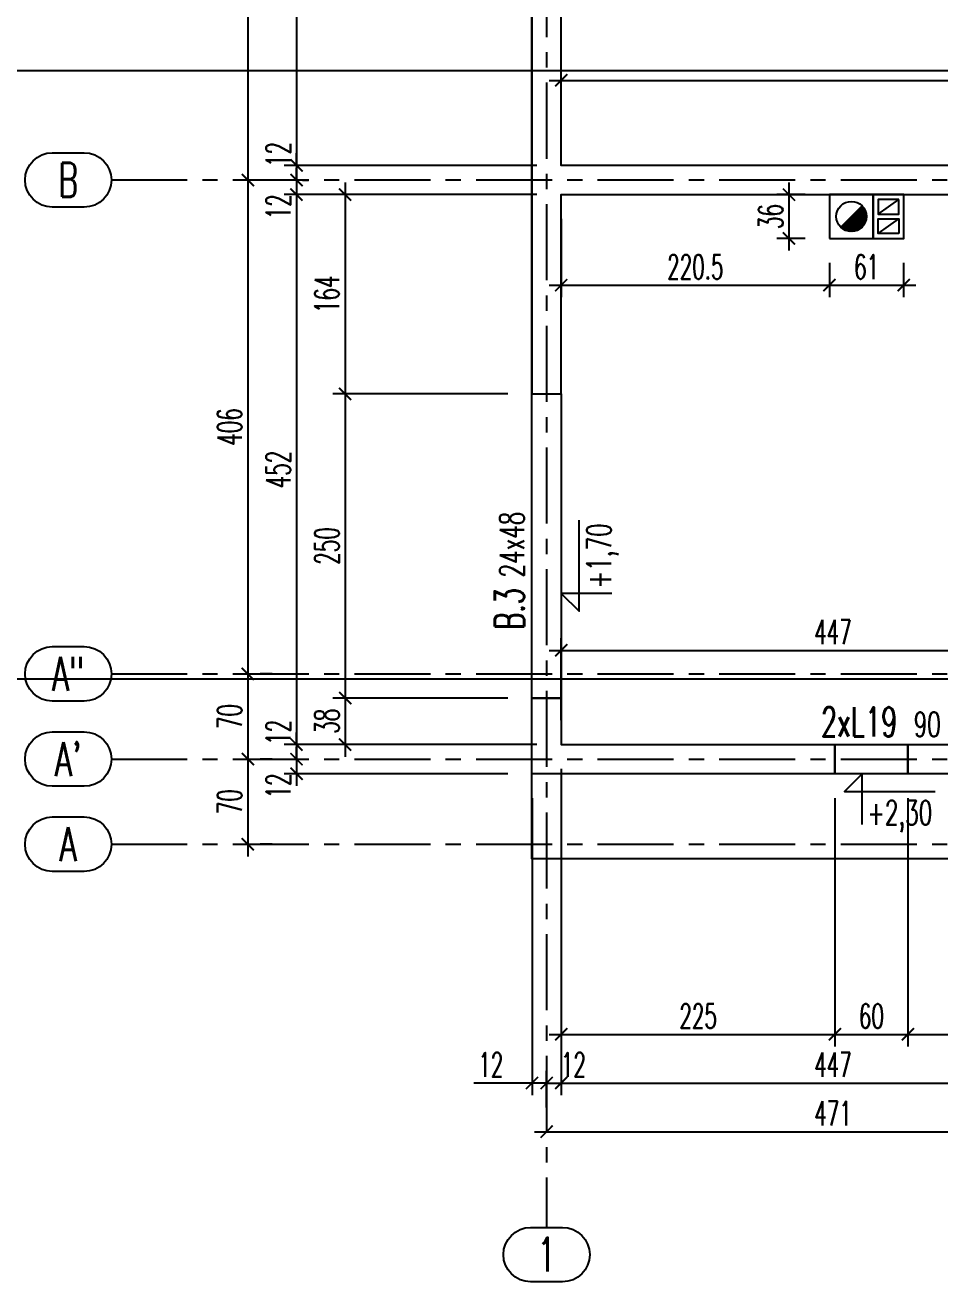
# Model space of a CAD drawing. Header units: millimetres. Extents: x -24587 to 37983, y -70862 to 338.
# Drawn here: x 17847 to 18599, y -57206 to -56173 of the extents above; entities that cross this region are included whole.
import ezdxf
from ezdxf.enums import TextEntityAlignment as Align

# ---------------------------------------------------------------- set-up
doc = ezdxf.new("R2010")
doc.units = ezdxf.units.MM
doc.header["$LTSCALE"] = 50
doc.linetypes.add('CENTER', pattern=[2, 1.25, -0.25, 0.25, -0.25])
doc.layers.get('Defpoints').update_dxf_attribs({"color": 251})
for name, color, linetype in [('A-URZADZENIA', 93, 'Continuous'), ('K-NADPROŻA', 61, 'Continuous'), ('K-OSIE', 9, 'CENTER'), ('K-SCIANY', 2, 'Continuous'), ('K-STROPY', 161, 'Continuous'), ('K-TEXT 2.4mm', 71, 'Continuous'), ('K-TEXT 2.8mm', 101, 'Continuous'), ('K-TEXT 2mm', 254, 'Continuous'), ('K-UWAGI', 1, 'Continuous'), ('K-WYMIARY', 1, 'Continuous')]:
    doc.layers.add(name, color=color, linetype=linetype)
doc.styles.add('text 2.4mm', font='romans.shx', dxfattribs={"width": 0.65})
doc.styles.add('text 2.8mm', font='romans.shx', dxfattribs={"width": 0.65})
doc.styles.add('text 2mm', font='romans.shx', dxfattribs={"width": 0.65})
doc.styles.add('WYM1', font='romanszb.shx', dxfattribs={"width": 0.6})
doc.dimstyles.new('CM100', dxfattribs={"dimscale": 5, "dimtxt": 2, "dimasz": 1, "dimexe": 1, "dimexo": 2, "dimgap": 0.5, "dimtad": 1, "dimrnd": 0.5, "dimdsep": 46, "dimtxsty": 'WYM1', "dimblk": 'OBLIQUE', "dimcen": 0, "dimdle": 1, "dimclrd": 253, "dimclre": 251, "dimclrt": 30, "dimadec": 0, "dimazin": 0, "dimtfac": 1, "dimtix": 1, "dimtmove": 0, "dimatfit": 0, "dimfxl": 1, "dimtfillclr": 256, "dimtolj": 1, "dimarcsym": 0})

# ---------------------------------------------------------------- blocks, each defined once
blk = doc.blocks.new('A$C5f19c05e')
for points in [[(0, 380), (0, -1260.9)], [(-358, -400), (2628.1, -400)], [(-358, -806), (2628.1, -806)], [(-358, -876), (2628.1, -876)], [(-358, -946), (2628.1, -946)]]:
    blk.add_lwpolyline(points)
at = {"layer": 'K-TEXT 2.4mm'}
for points in [[(-406.5, -422.4, -1), (-406.5, -377.6), (-380.3, -377.6, -1), (-380.3, -422.4)], [(-406.5, -828.4, -1), (-406.5, -783.6), (-380.3, -783.6, -1), (-380.3, -828.4)], [(-406.5, -898.4, -1), (-406.5, -853.6), (-380.3, -853.6, -1), (-380.3, -898.4)], [(-406.5, -968.4, -1), (-406.5, -923.6), (-380.3, -923.6, -1), (-380.3, -968.4)], [(-13.1, -1305.7, -1), (-13.1, -1260.9), (13.1, -1260.9, -1), (13.1, -1305.7)]]:
    blk.add_lwpolyline(points, format="xyb", close=True, dxfattribs=at)
at = {"layer": 'K-TEXT 2.8mm', "style": 'text 2.8mm', "width": 0.65}
for s, p in [('B', (-393.4, -400)), ('A"', (-393.4, -806)), ("A'", (-393.4, -876)), ('A', (-393.4, -946)), ('1', (0, -1283.3))]:
    blk.add_text(s, height=28, dxfattribs=at).set_placement(p, align=Align.MIDDLE_CENTER)
blk = doc.blocks.new('_ArchTick')
at = {"color": 0, "linetype": 'ByBlock', "const_width": 0.15}
blk.add_lwpolyline([(-0.5, -0.5), (0.5, 0.5)], dxfattribs=at)
blk = doc.blocks.new('*D294')
at = {"layer": 'Defpoints', "color": 0, "transparency": 16777216}
for p in [(18275.4, -57082.1), (18746.4, -57082.1), (18746.4, -57082.1)]:
    blk.add_point(p, dxfattribs=at)
at = {"layer": 'K-WYMIARY', "color": 251, "lineweight": -2, "transparency": 16777216}
for p, q in [((18275.4, -57062.1), (18275.4, -57072.1)), ((18746.4, -57062.1), (18746.4, -57072.1))]:
    blk.add_line(p, q, dxfattribs=at)
at = {"layer": 'K-WYMIARY', "color": 253, "lineweight": -2, "transparency": 16777216}
blk.add_line((18265.4, -57082.1), (18756.4, -57082.1), dxfattribs=at)
at = {"layer": 'K-WYMIARY', "color": 253, "lineweight": -2, "transparency": 16777216, "xscale": 10, "yscale": 10, "zscale": 10, "rotation": 180}
blk.add_blockref('_ArchTick', (18275.4, -57082.1), dxfattribs=at)
at = {"layer": 'K-WYMIARY', "color": 253, "lineweight": -2, "transparency": 16777216, "xscale": 10, "yscale": 10, "zscale": 10}
blk.add_blockref('_ArchTick', (18746.4, -57082.1), dxfattribs=at)
at = {"layer": 'K-WYMIARY', "color": 30, "transparency": 16777216, "insert": (18510.9, -57067.1), "char_height": 20, "attachment_point": 5, "style": 'WYM1'}
blk.add_mtext('\\A1;471', dxfattribs=at)
blk = doc.blocks.new('*D298')
at = {"layer": 'Defpoints', "color": 0, "transparency": 16777216}
for p in [(18029.7, -55899.9), (18029.7, -56299.9), (18029.7, -56299.9)]:
    blk.add_point(p, dxfattribs=at)
at = {"layer": 'K-WYMIARY', "color": 253, "lineweight": -2, "transparency": 16777216}
blk.add_line((18029.7, -55889.9), (18029.7, -56309.9), dxfattribs=at)
at = {"layer": 'K-WYMIARY', "color": 251, "lineweight": -2, "transparency": 16777216}
for p, q in [((18049.7, -55899.9), (18039.7, -55899.9)), ((18049.7, -56299.9), (18039.7, -56299.9))]:
    blk.add_line(p, q, dxfattribs=at)
at = {"layer": 'K-WYMIARY', "color": 253, "lineweight": -2, "transparency": 16777216, "xscale": 10, "yscale": 10, "zscale": 10}
for p, rotation in [((18029.7, -55899.9), 90), ((18029.7, -56299.9), 270)]:
    blk.add_blockref('_ArchTick', p, dxfattribs=dict(at, rotation=rotation))
at = {"layer": 'K-WYMIARY', "color": 30, "transparency": 16777216, "insert": (18014.7, -56099.9), "char_height": 20, "attachment_point": 5, "rotation": 90, "style": 'WYM1'}
blk.add_mtext('\\A1;400', dxfattribs=at)
blk = doc.blocks.new('*D299')
at = {"layer": 'Defpoints', "color": 0, "transparency": 16777216}
for p in [(18029.7, -56299.9), (18029.7, -56705.9), (18029.7, -56705.9)]:
    blk.add_point(p, dxfattribs=at)
at = {"layer": 'K-WYMIARY', "color": 253, "lineweight": -2, "transparency": 16777216}
blk.add_line((18029.7, -56289.9), (18029.7, -56715.9), dxfattribs=at)
at = {"layer": 'K-WYMIARY', "color": 251, "lineweight": -2, "transparency": 16777216}
for p, q in [((18049.7, -56299.9), (18039.7, -56299.9)), ((18049.7, -56705.9), (18039.7, -56705.9))]:
    blk.add_line(p, q, dxfattribs=at)
at = {"layer": 'K-WYMIARY', "color": 253, "lineweight": -2, "transparency": 16777216, "xscale": 10, "yscale": 10, "zscale": 10}
for p, rotation in [((18029.7, -56299.9), 90), ((18029.7, -56705.9), 270)]:
    blk.add_blockref('_ArchTick', p, dxfattribs=dict(at, rotation=rotation))
at = {"layer": 'K-WYMIARY', "color": 30, "transparency": 16777216, "insert": (18014.7, -56502.9), "char_height": 20, "attachment_point": 5, "rotation": 90, "style": 'WYM1'}
blk.add_mtext('\\A1;406', dxfattribs=at)
blk = doc.blocks.new('*D300')
at = {"layer": 'Defpoints', "color": 0, "transparency": 16777216}
for p in [(18029.7, -56705.9), (18029.7, -56775.9), (18029.7, -56775.9)]:
    blk.add_point(p, dxfattribs=at)
at = {"layer": 'K-WYMIARY', "color": 253, "lineweight": -2, "transparency": 16777216}
blk.add_line((18029.7, -56695.9), (18029.7, -56785.9), dxfattribs=at)
at = {"layer": 'K-WYMIARY', "color": 251, "lineweight": -2, "transparency": 16777216}
for p, q in [((18049.7, -56705.9), (18039.7, -56705.9)), ((18049.7, -56775.9), (18039.7, -56775.9))]:
    blk.add_line(p, q, dxfattribs=at)
at = {"layer": 'K-WYMIARY', "color": 253, "lineweight": -2, "transparency": 16777216, "xscale": 10, "yscale": 10, "zscale": 10}
for p, rotation in [((18029.7, -56705.9), 90), ((18029.7, -56775.9), 270)]:
    blk.add_blockref('_ArchTick', p, dxfattribs=dict(at, rotation=rotation))
at = {"layer": 'K-WYMIARY', "color": 30, "transparency": 16777216, "insert": (18014.7, -56740.9), "char_height": 20, "attachment_point": 5, "rotation": 90, "style": 'WYM1'}
blk.add_mtext('\\A1;70', dxfattribs=at)
blk = doc.blocks.new('*D301')
at = {"layer": 'Defpoints', "color": 0, "transparency": 16777216}
for p in [(18029.7, -56775.9), (18029.7, -56845.9), (18029.7, -56845.9)]:
    blk.add_point(p, dxfattribs=at)
at = {"layer": 'K-WYMIARY', "color": 253, "lineweight": -2, "transparency": 16777216}
blk.add_line((18029.7, -56765.9), (18029.7, -56855.9), dxfattribs=at)
at = {"layer": 'K-WYMIARY', "color": 251, "lineweight": -2, "transparency": 16777216}
for p, q in [((18049.7, -56775.9), (18039.7, -56775.9)), ((18049.7, -56845.9), (18039.7, -56845.9))]:
    blk.add_line(p, q, dxfattribs=at)
at = {"layer": 'K-WYMIARY', "color": 253, "lineweight": -2, "transparency": 16777216, "xscale": 10, "yscale": 10, "zscale": 10}
for p, rotation in [((18029.7, -56775.9), 90), ((18029.7, -56845.9), 270)]:
    blk.add_blockref('_ArchTick', p, dxfattribs=dict(at, rotation=rotation))
at = {"layer": 'K-WYMIARY', "color": 30, "transparency": 16777216, "insert": (18014.7, -56810.9), "char_height": 20, "attachment_point": 5, "rotation": 90, "style": 'WYM1'}
blk.add_mtext('\\A1;70', dxfattribs=at)
blk = doc.blocks.new('*D328')
at = {"layer": 'Defpoints', "color": 0, "transparency": 16777216}
for p in [(18287.4, -55911.9), (18069.7, -56287.9), (18287.4, -56287.9)]:
    blk.add_point(p, dxfattribs=at)
at = {"layer": 'K-WYMIARY', "color": 253, "lineweight": -2, "transparency": 16777216}
blk.add_line((18069.7, -55901.9), (18069.7, -56297.9), dxfattribs=at)
at = {"layer": 'K-WYMIARY', "color": 251, "lineweight": -2, "transparency": 16777216}
for p, q in [((18267.4, -55911.9), (18059.7, -55911.9)), ((18267.4, -56287.9), (18059.7, -56287.9))]:
    blk.add_line(p, q, dxfattribs=at)
at = {"layer": 'K-WYMIARY', "color": 253, "lineweight": -2, "transparency": 16777216, "xscale": 10, "yscale": 10, "zscale": 10}
for p, rotation in [((18069.7, -55911.9), 90), ((18069.7, -56287.9), 270)]:
    blk.add_blockref('_ArchTick', p, dxfattribs=dict(at, rotation=rotation))
at = {"layer": 'K-WYMIARY', "color": 30, "transparency": 16777216, "insert": (18054.7, -56099.9), "char_height": 20, "attachment_point": 5, "rotation": 90, "style": 'WYM1'}
blk.add_mtext('\\A1;376', dxfattribs=at)
blk = doc.blocks.new('*D329')
at = {"layer": 'Defpoints', "color": 0, "transparency": 16777216}
for p in [(18287.4, -56287.9), (18054.7, -56299.9), (18069.7, -56299.9)]:
    blk.add_point(p, dxfattribs=at)
at = {"layer": 'K-WYMIARY', "color": 253, "lineweight": -2, "transparency": 16777216}
for p, q in [((18069.7, -56287.9), (18069.7, -56277.9)), ((18069.7, -56287.9), (18069.7, -56299.9)), ((18069.7, -56299.9), (18069.7, -56309.9))]:
    blk.add_line(p, q, dxfattribs=at)
at = {"layer": 'K-WYMIARY', "color": 251, "lineweight": -2, "transparency": 16777216}
for p, q in [((18267.4, -56287.9), (18059.7, -56287.9)), ((18074.7, -56299.9), (18079.7, -56299.9))]:
    blk.add_line(p, q, dxfattribs=at)
at = {"layer": 'K-WYMIARY', "color": 253, "lineweight": -2, "transparency": 16777216, "xscale": 10, "yscale": 10, "zscale": 10}
for p, rotation in [((18069.7, -56287.9), 270), ((18069.7, -56299.9), 90)]:
    blk.add_blockref('_ArchTick', p, dxfattribs=dict(at, rotation=rotation))
at = {"layer": 'K-WYMIARY', "color": 30, "transparency": 16777216, "insert": (18054.7, -56278.9), "char_height": 20, "attachment_point": 5, "rotation": 90, "style": 'WYM1'}
blk.add_mtext('\\A1;12', dxfattribs=at)
blk = doc.blocks.new('*D330')
at = {"layer": 'Defpoints', "color": 0, "transparency": 16777216}
for p in [(18054.7, -56299.9), (18069.7, -56311.9), (18287.4, -56311.9)]:
    blk.add_point(p, dxfattribs=at)
at = {"layer": 'K-WYMIARY', "color": 253, "lineweight": -2, "transparency": 16777216}
for p, q in [((18069.7, -56299.9), (18069.7, -56289.9)), ((18069.7, -56299.9), (18069.7, -56311.9)), ((18069.7, -56311.9), (18069.7, -56321.9))]:
    blk.add_line(p, q, dxfattribs=at)
at = {"layer": 'K-WYMIARY', "color": 251, "lineweight": -2, "transparency": 16777216}
for p, q in [((18074.7, -56299.9), (18079.7, -56299.9)), ((18267.4, -56311.9), (18059.7, -56311.9))]:
    blk.add_line(p, q, dxfattribs=at)
at = {"layer": 'K-WYMIARY', "color": 253, "lineweight": -2, "transparency": 16777216, "xscale": 10, "yscale": 10, "zscale": 10}
for p, rotation in [((18069.7, -56299.9), 270), ((18069.7, -56311.9), 90)]:
    blk.add_blockref('_ArchTick', p, dxfattribs=dict(at, rotation=rotation))
at = {"layer": 'K-WYMIARY', "color": 30, "transparency": 16777216, "insert": (18054.7, -56321.9), "char_height": 20, "attachment_point": 5, "rotation": 90, "style": 'WYM1'}
blk.add_mtext('\\A1;12', dxfattribs=at)
blk = doc.blocks.new('*D331')
at = {"layer": 'Defpoints', "color": 0, "transparency": 16777216}
for p in [(18287.4, -56311.9), (18069.7, -56763.9), (18287.4, -56763.9)]:
    blk.add_point(p, dxfattribs=at)
at = {"layer": 'K-WYMIARY', "color": 253, "lineweight": -2, "transparency": 16777216}
blk.add_line((18069.7, -56301.9), (18069.7, -56773.9), dxfattribs=at)
at = {"layer": 'K-WYMIARY', "color": 251, "lineweight": -2, "transparency": 16777216}
for p, q in [((18267.4, -56311.9), (18059.7, -56311.9)), ((18267.4, -56763.9), (18059.7, -56763.9))]:
    blk.add_line(p, q, dxfattribs=at)
at = {"layer": 'K-WYMIARY', "color": 253, "lineweight": -2, "transparency": 16777216, "xscale": 10, "yscale": 10, "zscale": 10}
for p, rotation in [((18069.7, -56311.9), 90), ((18069.7, -56763.9), 270)]:
    blk.add_blockref('_ArchTick', p, dxfattribs=dict(at, rotation=rotation))
at = {"layer": 'K-WYMIARY', "color": 30, "transparency": 16777216, "insert": (18054.7, -56537.9), "char_height": 20, "attachment_point": 5, "rotation": 90, "style": 'WYM1'}
blk.add_mtext('\\A1;452', dxfattribs=at)
blk = doc.blocks.new('*D332')
at = {"layer": 'Defpoints', "color": 0, "transparency": 16777216}
for p in [(18287.4, -56763.9), (18054.7, -56775.9), (18069.7, -56775.9)]:
    blk.add_point(p, dxfattribs=at)
at = {"layer": 'K-WYMIARY', "color": 253, "lineweight": -2, "transparency": 16777216}
for p, q in [((18069.7, -56763.9), (18069.7, -56753.9)), ((18069.7, -56763.9), (18069.7, -56775.9)), ((18069.7, -56775.9), (18069.7, -56785.9))]:
    blk.add_line(p, q, dxfattribs=at)
at = {"layer": 'K-WYMIARY', "color": 251, "lineweight": -2, "transparency": 16777216}
for p, q in [((18267.4, -56763.9), (18059.7, -56763.9)), ((18074.7, -56775.9), (18079.7, -56775.9))]:
    blk.add_line(p, q, dxfattribs=at)
at = {"layer": 'K-WYMIARY', "color": 253, "lineweight": -2, "transparency": 16777216, "xscale": 10, "yscale": 10, "zscale": 10}
for p, rotation in [((18069.7, -56763.9), 270), ((18069.7, -56775.9), 90)]:
    blk.add_blockref('_ArchTick', p, dxfattribs=dict(at, rotation=rotation))
at = {"layer": 'K-WYMIARY', "color": 30, "transparency": 16777216, "insert": (18054.7, -56753.9), "char_height": 20, "attachment_point": 5, "rotation": 90, "style": 'WYM1'}
blk.add_mtext('\\A1;12', dxfattribs=at)
blk = doc.blocks.new('*D333')
at = {"layer": 'Defpoints', "color": 0, "transparency": 16777216}
for p in [(18054.7, -56775.9), (18069.7, -56787.9), (18263.4, -56787.9)]:
    blk.add_point(p, dxfattribs=at)
at = {"layer": 'K-WYMIARY', "color": 253, "lineweight": -2, "transparency": 16777216}
for p, q in [((18069.7, -56775.9), (18069.7, -56765.9)), ((18069.7, -56775.9), (18069.7, -56787.9)), ((18069.7, -56787.9), (18069.7, -56797.9))]:
    blk.add_line(p, q, dxfattribs=at)
at = {"layer": 'K-WYMIARY', "color": 251, "lineweight": -2, "transparency": 16777216}
for p, q in [((18074.7, -56775.9), (18079.7, -56775.9)), ((18243.4, -56787.9), (18059.7, -56787.9))]:
    blk.add_line(p, q, dxfattribs=at)
at = {"layer": 'K-WYMIARY', "color": 253, "lineweight": -2, "transparency": 16777216, "xscale": 10, "yscale": 10, "zscale": 10}
for p, rotation in [((18069.7, -56775.9), 270), ((18069.7, -56787.9), 90)]:
    blk.add_blockref('_ArchTick', p, dxfattribs=dict(at, rotation=rotation))
at = {"layer": 'K-WYMIARY', "color": 30, "transparency": 16777216, "insert": (18054.7, -56797.9), "char_height": 20, "attachment_point": 5, "rotation": 90, "style": 'WYM1'}
blk.add_mtext('\\A1;12', dxfattribs=at)
blk = doc.blocks.new('*D334')
at = {"layer": 'Defpoints', "color": 0, "transparency": 16777216}
for p in [(18287.4, -56311.9), (18109.7, -56475.7), (18263.4, -56475.7)]:
    blk.add_point(p, dxfattribs=at)
at = {"layer": 'K-WYMIARY', "color": 253, "lineweight": -2, "transparency": 16777216}
blk.add_line((18109.7, -56301.9), (18109.7, -56485.7), dxfattribs=at)
at = {"layer": 'K-WYMIARY', "color": 251, "lineweight": -2, "transparency": 16777216}
for p, q in [((18267.4, -56311.9), (18099.7, -56311.9)), ((18243.4, -56475.7), (18099.7, -56475.7))]:
    blk.add_line(p, q, dxfattribs=at)
at = {"layer": 'K-WYMIARY', "color": 253, "lineweight": -2, "transparency": 16777216, "xscale": 10, "yscale": 10, "zscale": 10}
for p, rotation in [((18109.7, -56311.9), 90), ((18109.7, -56475.7), 270)]:
    blk.add_blockref('_ArchTick', p, dxfattribs=dict(at, rotation=rotation))
at = {"layer": 'K-WYMIARY', "color": 30, "transparency": 16777216, "insert": (18094.7, -56393.8), "char_height": 20, "attachment_point": 5, "rotation": 90, "style": 'WYM1'}
blk.add_mtext('\\A1;164', dxfattribs=at)
blk = doc.blocks.new('*D335')
at = {"layer": 'Defpoints', "color": 0, "transparency": 16777216}
for p in [(18263.4, -56475.7), (18109.7, -56725.7), (18263.4, -56725.7)]:
    blk.add_point(p, dxfattribs=at)
at = {"layer": 'K-WYMIARY', "color": 253, "lineweight": -2, "transparency": 16777216}
blk.add_line((18109.7, -56465.7), (18109.7, -56735.7), dxfattribs=at)
at = {"layer": 'K-WYMIARY', "color": 251, "lineweight": -2, "transparency": 16777216}
for p, q in [((18243.4, -56475.7), (18099.7, -56475.7)), ((18243.4, -56725.7), (18099.7, -56725.7))]:
    blk.add_line(p, q, dxfattribs=at)
at = {"layer": 'K-WYMIARY', "color": 253, "lineweight": -2, "transparency": 16777216, "xscale": 10, "yscale": 10, "zscale": 10}
for p, rotation in [((18109.7, -56475.7), 90), ((18109.7, -56725.7), 270)]:
    blk.add_blockref('_ArchTick', p, dxfattribs=dict(at, rotation=rotation))
at = {"layer": 'K-WYMIARY', "color": 30, "transparency": 16777216, "insert": (18094.7, -56600.7), "char_height": 20, "attachment_point": 5, "rotation": 90, "style": 'WYM1'}
blk.add_mtext('\\A1;250', dxfattribs=at)
blk = doc.blocks.new('*D336')
at = {"layer": 'Defpoints', "color": 0, "transparency": 16777216}
for p in [(18263.4, -56725.7), (18109.7, -56763.9), (18287.4, -56763.9)]:
    blk.add_point(p, dxfattribs=at)
at = {"layer": 'K-WYMIARY', "color": 253, "lineweight": -2, "transparency": 16777216}
blk.add_line((18109.7, -56715.7), (18109.7, -56773.9), dxfattribs=at)
at = {"layer": 'K-WYMIARY', "color": 251, "lineweight": -2, "transparency": 16777216}
for p, q in [((18243.4, -56725.7), (18099.7, -56725.7)), ((18267.4, -56763.9), (18099.7, -56763.9))]:
    blk.add_line(p, q, dxfattribs=at)
at = {"layer": 'K-WYMIARY', "color": 253, "lineweight": -2, "transparency": 16777216, "xscale": 10, "yscale": 10, "zscale": 10}
for p, rotation in [((18109.7, -56725.7), 90), ((18109.7, -56763.9), 270)]:
    blk.add_blockref('_ArchTick', p, dxfattribs=dict(at, rotation=rotation))
at = {"layer": 'K-WYMIARY', "color": 30, "transparency": 16777216, "insert": (18094.7, -56744.8), "char_height": 20, "attachment_point": 5, "rotation": 90, "style": 'WYM1'}
blk.add_mtext('\\A1;38', dxfattribs=at)
blk = doc.blocks.new('*D337')
at = {"layer": 'Defpoints', "color": 0, "transparency": 16777216}
for p in [(18263.4, -56787.9), (18263.4, -57042.1), (18275.4, -57082.1)]:
    blk.add_point(p, dxfattribs=at)
at = {"layer": 'K-WYMIARY', "color": 251, "lineweight": -2, "transparency": 16777216}
for p, q in [((18263.4, -56807.9), (18263.4, -57052.1)), ((18275.4, -57062.1), (18275.4, -57032.1))]:
    blk.add_line(p, q, dxfattribs=at)
at = {"layer": 'K-WYMIARY', "color": 253, "lineweight": -2, "transparency": 16777216}
for p, q in [((18263.4, -57042.1), (18215.6, -57042.1)), ((18275.4, -57042.1), (18263.4, -57042.1)), ((18275.4, -57042.1), (18285.4, -57042.1))]:
    blk.add_line(p, q, dxfattribs=at)
at = {"layer": 'K-WYMIARY', "color": 253, "lineweight": -2, "transparency": 16777216, "xscale": 10, "yscale": 10, "zscale": 10}
blk.add_blockref('_ArchTick', (18263.4, -57042.1), dxfattribs=at)
at = {"layer": 'K-WYMIARY', "color": 253, "lineweight": -2, "transparency": 16777216, "xscale": 10, "yscale": 10, "zscale": 10, "rotation": 180}
blk.add_blockref('_ArchTick', (18275.4, -57042.1), dxfattribs=at)
at = {"layer": 'K-WYMIARY', "color": 30, "transparency": 16777216, "insert": (18229.5, -57027.1), "char_height": 20, "attachment_point": 5, "style": 'WYM1'}
blk.add_mtext('\\A1;12', dxfattribs=at)
blk = doc.blocks.new('*D338')
at = {"layer": 'Defpoints', "color": 0, "transparency": 16777216}
for p in [(18287.4, -56763.9), (18287.4, -57042.1), (18275.4, -57082.1)]:
    blk.add_point(p, dxfattribs=at)
at = {"layer": 'K-WYMIARY', "color": 251, "lineweight": -2, "transparency": 16777216}
for p, q in [((18287.4, -56783.9), (18287.4, -57052.1)), ((18275.4, -57062.1), (18275.4, -57032.1))]:
    blk.add_line(p, q, dxfattribs=at)
at = {"layer": 'K-WYMIARY', "color": 253, "lineweight": -2, "transparency": 16777216}
for p, q in [((18275.4, -57042.1), (18265.4, -57042.1)), ((18275.4, -57042.1), (18287.4, -57042.1)), ((18287.4, -57042.1), (18297.4, -57042.1))]:
    blk.add_line(p, q, dxfattribs=at)
at = {"layer": 'K-WYMIARY', "color": 253, "lineweight": -2, "transparency": 16777216, "xscale": 10, "yscale": 10, "zscale": 10}
blk.add_blockref('_ArchTick', (18275.4, -57042.1), dxfattribs=at)
at = {"layer": 'K-WYMIARY', "color": 253, "lineweight": -2, "transparency": 16777216, "xscale": 10, "yscale": 10, "zscale": 10, "rotation": 180}
blk.add_blockref('_ArchTick', (18287.4, -57042.1), dxfattribs=at)
at = {"layer": 'K-WYMIARY', "color": 30, "transparency": 16777216, "insert": (18297.4, -57027.1), "char_height": 20, "attachment_point": 5, "style": 'WYM1'}
blk.add_mtext('\\A1;12', dxfattribs=at)
blk = doc.blocks.new('*D339')
at = {"layer": 'Defpoints', "color": 0, "transparency": 16777216}
for p in [(18287.4, -56763.9), (18734.4, -56763.9), (18734.4, -57042.1)]:
    blk.add_point(p, dxfattribs=at)
at = {"layer": 'K-WYMIARY', "color": 251, "lineweight": -2, "transparency": 16777216}
for p, q in [((18287.4, -56783.9), (18287.4, -57052.1)), ((18734.4, -56783.9), (18734.4, -57052.1))]:
    blk.add_line(p, q, dxfattribs=at)
at = {"layer": 'K-WYMIARY', "color": 253, "lineweight": -2, "transparency": 16777216}
blk.add_line((18277.4, -57042.1), (18744.4, -57042.1), dxfattribs=at)
at = {"layer": 'K-WYMIARY', "color": 253, "lineweight": -2, "transparency": 16777216, "xscale": 10, "yscale": 10, "zscale": 10, "rotation": 180}
blk.add_blockref('_ArchTick', (18287.4, -57042.1), dxfattribs=at)
at = {"layer": 'K-WYMIARY', "color": 253, "lineweight": -2, "transparency": 16777216, "xscale": 10, "yscale": 10, "zscale": 10}
blk.add_blockref('_ArchTick', (18734.4, -57042.1), dxfattribs=at)
at = {"layer": 'K-WYMIARY', "color": 30, "transparency": 16777216, "insert": (18510.9, -57027.1), "char_height": 20, "attachment_point": 5, "style": 'WYM1'}
blk.add_mtext('\\A1;447', dxfattribs=at)
blk = doc.blocks.new('*D353')
at = {"layer": 'Defpoints', "color": 0, "transparency": 16777216}
for p in [(18287.4, -56763.9), (18512.5, -56787.9), (18512.5, -57002.1)]:
    blk.add_point(p, dxfattribs=at)
at = {"layer": 'K-WYMIARY', "color": 251, "lineweight": -2, "transparency": 16777216}
for p, q in [((18287.4, -56783.9), (18287.4, -57012.1)), ((18512.5, -56807.9), (18512.5, -57012.1))]:
    blk.add_line(p, q, dxfattribs=at)
at = {"layer": 'K-WYMIARY', "color": 253, "lineweight": -2, "transparency": 16777216}
blk.add_line((18277.4, -57002.1), (18522.5, -57002.1), dxfattribs=at)
at = {"layer": 'K-WYMIARY', "color": 253, "lineweight": -2, "transparency": 16777216, "xscale": 10, "yscale": 10, "zscale": 10, "rotation": 180}
blk.add_blockref('_ArchTick', (18287.4, -57002.1), dxfattribs=at)
at = {"layer": 'K-WYMIARY', "color": 253, "lineweight": -2, "transparency": 16777216, "xscale": 10, "yscale": 10, "zscale": 10}
blk.add_blockref('_ArchTick', (18512.5, -57002.1), dxfattribs=at)
at = {"layer": 'K-WYMIARY', "color": 30, "transparency": 16777216, "insert": (18400, -56987.1), "char_height": 20, "attachment_point": 5, "style": 'WYM1'}
blk.add_mtext('\\A1;225', dxfattribs=at)
blk = doc.blocks.new('*D354')
at = {"layer": 'Defpoints', "color": 0, "transparency": 16777216}
for p in [(18512.5, -56787.9), (18572.5, -56787.9), (18572.5, -57002.1)]:
    blk.add_point(p, dxfattribs=at)
at = {"layer": 'K-WYMIARY', "color": 251, "lineweight": -2, "transparency": 16777216}
for p, q in [((18512.5, -56807.9), (18512.5, -57012.1)), ((18572.5, -56807.9), (18572.5, -57012.1))]:
    blk.add_line(p, q, dxfattribs=at)
at = {"layer": 'K-WYMIARY', "color": 253, "lineweight": -2, "transparency": 16777216}
blk.add_line((18502.5, -57002.1), (18582.5, -57002.1), dxfattribs=at)
at = {"layer": 'K-WYMIARY', "color": 253, "lineweight": -2, "transparency": 16777216, "xscale": 10, "yscale": 10, "zscale": 10, "rotation": 180}
blk.add_blockref('_ArchTick', (18512.5, -57002.1), dxfattribs=at)
at = {"layer": 'K-WYMIARY', "color": 253, "lineweight": -2, "transparency": 16777216, "xscale": 10, "yscale": 10, "zscale": 10}
blk.add_blockref('_ArchTick', (18572.5, -57002.1), dxfattribs=at)
at = {"layer": 'K-WYMIARY', "color": 30, "transparency": 16777216, "insert": (18542.5, -56987.1), "char_height": 20, "attachment_point": 5, "style": 'WYM1'}
blk.add_mtext('\\A1;60', dxfattribs=at)
blk = doc.blocks.new('*D355')
at = {"layer": 'Defpoints', "color": 0, "transparency": 16777216}
for p in [(18734.4, -56763.9), (18572.5, -56787.9), (18734.4, -57002.1)]:
    blk.add_point(p, dxfattribs=at)
at = {"layer": 'K-WYMIARY', "color": 251, "lineweight": -2, "transparency": 16777216}
for p, q in [((18734.4, -56783.9), (18734.4, -57012.1)), ((18572.5, -56807.9), (18572.5, -57012.1))]:
    blk.add_line(p, q, dxfattribs=at)
at = {"layer": 'K-WYMIARY', "color": 253, "lineweight": -2, "transparency": 16777216}
blk.add_line((18562.5, -57002.1), (18744.4, -57002.1), dxfattribs=at)
at = {"layer": 'K-WYMIARY', "color": 253, "lineweight": -2, "transparency": 16777216, "xscale": 10, "yscale": 10, "zscale": 10, "rotation": 180}
blk.add_blockref('_ArchTick', (18572.5, -57002.1), dxfattribs=at)
at = {"layer": 'K-WYMIARY', "color": 253, "lineweight": -2, "transparency": 16777216, "xscale": 10, "yscale": 10, "zscale": 10}
blk.add_blockref('_ArchTick', (18734.4, -57002.1), dxfattribs=at)
at = {"layer": 'K-WYMIARY', "color": 30, "transparency": 16777216, "insert": (18653.5, -56987.1), "char_height": 20, "attachment_point": 5, "style": 'WYM1'}
blk.add_mtext('\\A1;162', dxfattribs=at)
blk = doc.blocks.new('*D378')
at = {"layer": 'Defpoints', "color": 0, "transparency": 16777216}
for p in [(19818.4, -56218), (18287.4, -56287.9), (19818.4, -56287.9)]:
    blk.add_point(p, dxfattribs=at)
at = {"layer": 'K-WYMIARY', "color": 251, "lineweight": -2, "transparency": 16777216}
for p, q in [((18287.4, -56267.9), (18287.4, -56208)), ((19818.4, -56267.9), (19818.4, -56208))]:
    blk.add_line(p, q, dxfattribs=at)
at = {"layer": 'K-WYMIARY', "color": 253, "lineweight": -2, "transparency": 16777216}
blk.add_line((18277.4, -56218), (19828.4, -56218), dxfattribs=at)
at = {"layer": 'K-WYMIARY', "color": 253, "lineweight": -2, "transparency": 16777216, "xscale": 10, "yscale": 10, "zscale": 10, "rotation": 180}
blk.add_blockref('_ArchTick', (18287.4, -56218), dxfattribs=at)
at = {"layer": 'K-WYMIARY', "color": 253, "lineweight": -2, "transparency": 16777216, "xscale": 10, "yscale": 10, "zscale": 10}
blk.add_blockref('_ArchTick', (19818.4, -56218), dxfattribs=at)
at = {"layer": 'K-WYMIARY', "color": 30, "transparency": 16777216, "insert": (19052.9, -56203), "char_height": 20, "attachment_point": 5, "style": 'WYM1'}
blk.add_mtext('\\A1;1531', dxfattribs=at)
blk = doc.blocks.new('*D380')
at = {"layer": 'Defpoints', "color": 0, "transparency": 16777216}
for p in [(18734.4, -56686.5), (18287.4, -56763.9), (18734.4, -56763.9)]:
    blk.add_point(p, dxfattribs=at)
at = {"layer": 'K-WYMIARY', "color": 251, "lineweight": -2, "transparency": 16777216}
for p, q in [((18287.4, -56743.9), (18287.4, -56676.5)), ((18734.4, -56743.9), (18734.4, -56676.5))]:
    blk.add_line(p, q, dxfattribs=at)
at = {"layer": 'K-WYMIARY', "color": 253, "lineweight": -2, "transparency": 16777216}
blk.add_line((18277.4, -56686.5), (18744.4, -56686.5), dxfattribs=at)
at = {"layer": 'K-WYMIARY', "color": 253, "lineweight": -2, "transparency": 16777216, "xscale": 10, "yscale": 10, "zscale": 10, "rotation": 180}
blk.add_blockref('_ArchTick', (18287.4, -56686.5), dxfattribs=at)
at = {"layer": 'K-WYMIARY', "color": 253, "lineweight": -2, "transparency": 16777216, "xscale": 10, "yscale": 10, "zscale": 10}
blk.add_blockref('_ArchTick', (18734.4, -56686.5), dxfattribs=at)
at = {"layer": 'K-WYMIARY', "color": 30, "transparency": 16777216, "insert": (18510.9, -56671.5), "char_height": 20, "attachment_point": 5, "style": 'WYM1'}
blk.add_mtext('\\A1;447', dxfattribs=at)
blk = doc.blocks.new('A$C0BFB608B')
h = blk.add_hatch()
h.set_pattern_fill('ANSI31', color=256, scale=8)
h.set_pattern_definition([(315, (77083.3279, 191572.2395), (0.707106781, 0.707106781), [])])
h.paths.add_polyline_path([(8.8, 8.8, 0.198912), (0, 12.4, 0.668179), (-8.8, -8.8)])
blk.add_lwpolyline([(18, 18), (-18, 18), (-18, -18), (18, -18)], close=True)
blk.add_lwpolyline([(8.8, 8.8), (-8.8, -8.8)])
blk.add_circle((0, 0), 12.4)
blk = doc.blocks.new('A$C650043E8')
for points in [[(12.5, -18), (12.5, 18), (-12.5, 18), (-12.5, -18)], [(-8.5, 14), (8.5, 14), (8.5, 2), (-8.5, 2)], [(-8.5, -14), (8.5, -14), (8.5, -2), (-8.5, -2)]]:
    blk.add_lwpolyline(points, close=True)
blk = doc.blocks.new('*D404')
at = {"layer": 'Defpoints', "color": 0, "transparency": 16777216}
for p in [(18287.4, -56311.9), (18508, -56347.9), (18508, -56386.3)]:
    blk.add_point(p, dxfattribs=at)
at = {"layer": 'K-WYMIARY', "color": 251, "lineweight": -2, "transparency": 16777216}
for p, q in [((18287.4, -56331.9), (18287.4, -56396.3)), ((18508, -56367.9), (18508, -56396.3))]:
    blk.add_line(p, q, dxfattribs=at)
at = {"layer": 'K-WYMIARY', "color": 253, "lineweight": -2, "transparency": 16777216}
blk.add_line((18277.4, -56386.3), (18518, -56386.3), dxfattribs=at)
at = {"layer": 'K-WYMIARY', "color": 253, "lineweight": -2, "transparency": 16777216, "xscale": 10, "yscale": 10, "zscale": 10, "rotation": 180}
blk.add_blockref('_ArchTick', (18287.4, -56386.3), dxfattribs=at)
at = {"layer": 'K-WYMIARY', "color": 253, "lineweight": -2, "transparency": 16777216, "xscale": 10, "yscale": 10, "zscale": 10}
blk.add_blockref('_ArchTick', (18508, -56386.3), dxfattribs=at)
at = {"layer": 'K-WYMIARY', "color": 30, "transparency": 16777216, "insert": (18397.7, -56371.3), "char_height": 20, "attachment_point": 5, "style": 'WYM1'}
blk.add_mtext('\\A1;220.5', dxfattribs=at)
blk = doc.blocks.new('*D405')
at = {"layer": 'Defpoints', "color": 0, "transparency": 16777216}
for p in [(18508, -56347.9), (18569, -56347.9), (18569, -56386.3)]:
    blk.add_point(p, dxfattribs=at)
at = {"layer": 'K-WYMIARY', "color": 251, "lineweight": -2, "transparency": 16777216}
for p, q in [((18508, -56367.9), (18508, -56396.3)), ((18569, -56367.9), (18569, -56396.3))]:
    blk.add_line(p, q, dxfattribs=at)
at = {"layer": 'K-WYMIARY', "color": 253, "lineweight": -2, "transparency": 16777216}
blk.add_line((18498, -56386.3), (18579, -56386.3), dxfattribs=at)
at = {"layer": 'K-WYMIARY', "color": 253, "lineweight": -2, "transparency": 16777216, "xscale": 10, "yscale": 10, "zscale": 10, "rotation": 180}
blk.add_blockref('_ArchTick', (18508, -56386.3), dxfattribs=at)
at = {"layer": 'K-WYMIARY', "color": 253, "lineweight": -2, "transparency": 16777216, "xscale": 10, "yscale": 10, "zscale": 10}
blk.add_blockref('_ArchTick', (18569, -56386.3), dxfattribs=at)
at = {"layer": 'K-WYMIARY', "color": 30, "transparency": 16777216, "insert": (18538.5, -56371.3), "char_height": 20, "attachment_point": 5, "style": 'WYM1'}
blk.add_mtext('\\A1;61', dxfattribs=at)
blk = doc.blocks.new('*D406')
at = {"layer": 'Defpoints', "color": 0, "transparency": 16777216}
for p in [(18508, -56311.9), (18474.7, -56347.9), (18508, -56347.9)]:
    blk.add_point(p, dxfattribs=at)
at = {"layer": 'K-WYMIARY', "color": 253, "lineweight": -2, "transparency": 16777216}
blk.add_line((18474.7, -56301.9), (18474.7, -56357.9), dxfattribs=at)
at = {"layer": 'K-WYMIARY', "color": 251, "lineweight": -2, "transparency": 16777216}
for p, q in [((18488, -56311.9), (18464.7, -56311.9)), ((18488, -56347.9), (18464.7, -56347.9))]:
    blk.add_line(p, q, dxfattribs=at)
at = {"layer": 'K-WYMIARY', "color": 253, "lineweight": -2, "transparency": 16777216, "xscale": 10, "yscale": 10, "zscale": 10}
for p, rotation in [((18474.7, -56311.9), 90), ((18474.7, -56347.9), 270)]:
    blk.add_blockref('_ArchTick', p, dxfattribs=dict(at, rotation=rotation))
at = {"layer": 'K-WYMIARY', "color": 30, "transparency": 16777216, "insert": (18459.7, -56329.9), "char_height": 20, "attachment_point": 5, "rotation": 90, "style": 'WYM1'}
blk.add_mtext('\\A1;36', dxfattribs=at)

msp = doc.modelspace()

# ---------------------------------------------------------------- linework, layer by layer
at = {"layer": 'A-URZADZENIA'}
for p, q in [((18548.026, -56327.855), (18565.026, -56315.855)), ((18548.026, -56343.855), (18565.026, -56331.855))]:
    msp.add_line(p, q, dxfattribs=at)
at = {"layer": 'K-NADPROŻA'}
for points in [[(18263.36, -56475.729), (18287.36, -56475.729), (18287.36, -56725.729), (18263.36, -56725.729)], [(18572.55, -56787.855), (18512.55, -56787.855), (18512.55, -56763.855), (18572.55, -56763.855)]]:
    msp.add_lwpolyline(points, close=True, dxfattribs=at)
at = {"layer": 'K-SCIANY'}
for points in [[(18388.072, -55887.855), (18263.36, -55887.855), (18263.36, -56475.729), (18287.36, -56475.729), (18287.36, -56311.855), (18734.36, -56311.855), (18734.36, -56565.805), (18758.36, -56565.805), (18758.36, -56311.855), (18776.31, -56311.855), (18776.31, -56287.855), (18287.36, -56287.855), (18287.36, -55911.855), (18388.072, -55911.855)], [(18734.36, -56663.855), (18758.36, -56663.855), (18758.36, -56763.855), (18795.29, -56763.855), (18795.29, -56787.855), (18572.55, -56787.855), (18572.55, -56763.855), (18734.36, -56763.855)], [(18512.55, -56787.855), (18263.36, -56787.855), (18263.36, -56725.729), (18287.36, -56725.729), (18287.36, -56763.855), (18512.55, -56763.855)]]:
    msp.add_lwpolyline(points, close=True, dxfattribs=at)
at = {"layer": 'K-STROPY'}
msp.add_lwpolyline([(18263.36, -55887.855), (20473.36, -55887.855), (20473.36, -56857.855), (18263.36, -56857.855)], close=True, dxfattribs=at)
at = {"layer": 'K-TEXT 2mm', "lineweight": -2}
for points in [[(18329.012, -56639.636), (18287.36, -56639.636), (18302.035, -56654.311), (18302.035, -56579.605)], [(18534.914, -56829.507), (18534.914, -56787.855), (18520.239, -56802.531), (18594.945, -56802.531)]]:
    msp.add_lwpolyline(points, dxfattribs=at)
at = {"layer": 'K-UWAGI'}
for p in [(28707.731, -56209.873), (28707.731, -56709.873)]:
    msp.add_xline(p, (1, 0), dxfattribs=at)

# ---------------------------------------------------------------- block references
at = {"layer": 'A-URZADZENIA'}
for name, p, rotation in [('A$C0BFB608B', (18526.026, -56329.855), 180.0000000000001), ('A$C650043E8', (18556.526, -56329.855), 180)]:
    msp.add_blockref(name, p, dxfattribs=dict(at, rotation=rotation))
at = {"layer": 'K-OSIE'}
msp.add_blockref('A$C5f19c05e', (18275.36, -55899.855), dxfattribs=at)

# ---------------------------------------------------------------- texts
at = {"layer": 'K-TEXT 2.4mm', "style": 'text 2.4mm', "width": 0.65}
for s, rotation, p in [('B.3', 90, (18244.798, -56652.422)), ('2xL19', 360, (18532.428, -56745.294))]:
    msp.add_text(s, height=24, rotation=rotation, dxfattribs=at).set_placement(p, align=Align.MIDDLE_CENTER)
at = {"layer": 'K-TEXT 2mm', "lineweight": -2, "style": 'text 2mm', "width": 0.65}
for s, p in [('24x48', (18256.798, -56626.552)), ('+1,70', (18328.414, -56635.62))]:
    msp.add_text(s, height=20, rotation=90, dxfattribs=at).set_placement(p)
for s, p in [('90', (18577.23, -56757.294)), ('+2,30', (18539.117, -56829.944))]:
    msp.add_text(s, height=20, dxfattribs=at).set_placement(p)

# ---------------------------------------------------------------- dimensions: what is measured, and where the dimension line sits
at = {"layer": 'K-WYMIARY'}
for base, p1, p2, override, picture, middle in [((18029.745, -56299.855), (18029.745, -55899.855), (18029.745, -56299.855), {"dimscale": 10, "dimblk": 'ArchTick'}, '*D298', (18014.745, -56099.855)), ((18069.745, -56287.855), (18287.36, -55911.855), (18287.36, -56287.855), {"dimscale": 10, "dimblk": 'ArchTick', "dimtmove": 1}, '*D328', (18054.745, -56099.855)), ((18029.745, -56705.855), (18029.745, -56299.855), (18029.745, -56705.855), {"dimscale": 10, "dimblk": 'ArchTick', "dimtmove": 1}, '*D299', (18014.745, -56502.855)), ((18069.745, -56763.855), (18287.36, -56311.855), (18287.36, -56763.855), {"dimscale": 10, "dimblk": 'ArchTick', "dimtmove": 1}, '*D331', (18054.745, -56537.855)), ((18109.745, -56475.729), (18287.36, -56311.855), (18263.36, -56475.729), {"dimscale": 10, "dimblk": 'ArchTick', "dimtmove": 1}, '*D334', (18094.745, -56393.792)), ((18474.725, -56347.855), (18508.026, -56311.855), (18508.026, -56347.855), {"dimscale": 10, "dimblk": 'ArchTick'}, '*D406', (18459.725, -56329.855)), ((18109.745, -56725.729), (18263.36, -56475.729), (18263.36, -56725.729), {"dimscale": 10, "dimblk": 'ArchTick', "dimtmove": 1}, '*D335', (18094.745, -56600.729)), ((18029.745, -56775.855), (18029.745, -56705.855), (18029.745, -56775.855), {"dimscale": 10, "dimblk": 'ArchTick', "dimtmove": 1}, '*D300', (18014.745, -56740.855)), ((18109.745, -56763.855), (18263.36, -56725.729), (18287.36, -56763.855), {"dimscale": 10, "dimblk": 'ArchTick', "dimtmove": 1}, '*D336', (18094.745, -56744.792)), ((18029.745, -56845.855), (18029.745, -56775.855), (18029.745, -56845.855), {"dimscale": 10, "dimblk": 'ArchTick', "dimtmove": 1}, '*D301', (18014.745, -56810.855))]:
    dim = msp.add_linear_dim(base=base, p1=p1, p2=p2, angle=90, dimstyle='CM100', override=override, dxfattribs=at)
    dim.commit()
    dim.dimension.update_dxf_attribs({"geometry": picture, "text_midpoint": middle})
for base, p1, p2, override, picture, middle in [((19818.36, -56218.028), (18287.36, -56287.855), (19818.36, -56287.855), {"dimscale": 10, "dimblk": 'ArchTick'}, '*D378', (19052.86, -56203.028)), ((18508.026, -56386.33), (18287.36, -56311.855), (18508.026, -56347.855), {"dimscale": 10, "dimblk": 'ArchTick'}, '*D404', (18397.693, -56371.33)), ((18569.026, -56386.33), (18508.026, -56347.855), (18569.026, -56347.855), {"dimscale": 10, "dimblk": 'ArchTick', "dimtmove": 1}, '*D405', (18538.526, -56371.33)), ((18734.36, -56686.476), (18287.36, -56763.855), (18734.36, -56763.855), {"dimscale": 10, "dimblk": 'ArchTick'}, '*D380', (18510.86, -56671.476)), ((18734.36, -57042.121), (18287.36, -56763.855), (18734.36, -56763.855), {"dimscale": 10, "dimblk": 'ArchTick', "dimtmove": 1}, '*D339', (18510.86, -57027.121)), ((18512.55, -57002.121), (18287.36, -56763.855), (18512.55, -56787.855), {"dimscale": 10, "dimblk": 'ArchTick', "dimtmove": 1}, '*D353', (18399.955, -56987.121)), ((18734.36, -57002.121), (18572.55, -56787.855), (18734.36, -56763.855), {"dimscale": 10, "dimblk": 'ArchTick', "dimtmove": 1}, '*D355', (18653.455, -56987.121)), ((18572.55, -57002.121), (18512.55, -56787.855), (18572.55, -56787.855), {"dimscale": 10, "dimblk": 'ArchTick', "dimtmove": 1}, '*D354', (18542.55, -56987.121)), ((18746.36, -57082.121), (18275.36, -57082.121), (18746.36, -57082.121), {"dimscale": 10, "dimblk": 'ArchTick'}, '*D294', (18510.86, -57067.121))]:
    dim = msp.add_linear_dim(base=base, p1=p1, p2=p2, dimstyle='CM100', override=override, dxfattribs=at)
    dim.commit()
    dim.dimension.update_dxf_attribs({"geometry": picture, "text_midpoint": middle})
for base, p1, p2, picture, middle in [((18069.745, -56299.855), (18287.36, -56287.855), (18054.745, -56299.855), '*D329', (18069.745, -56278.855)), ((18069.745, -56311.855), (18054.745, -56299.855), (18287.36, -56311.855), '*D330', (18069.745, -56321.855)), ((18069.745, -56775.855), (18287.36, -56763.855), (18054.745, -56775.855), '*D332', (18069.745, -56753.855)), ((18069.745, -56787.855), (18054.745, -56775.855), (18263.36, -56787.855), '*D333', (18069.745, -56797.855))]:
    dim = msp.add_linear_dim(base=base, p1=p1, p2=p2, angle=90, dimstyle='CM100', override={"dimscale": 10, "dimblk": 'ArchTick', "dimtmove": 1}, dxfattribs=at)
    dim.commit()
    dim.dimension.update_dxf_attribs({"geometry": picture, "text_midpoint": middle, "dimtype": 160})
for base, p2, override, picture, middle in [((18287.36, -57042.121), (18287.36, -56763.855), {"dimscale": 10, "dimblk": 'ArchTick', "dimtmove": 1}, '*D338', (18297.36, -57042.121)), ((18263.36, -57042.121), (18263.36, -56787.855), {"dimscale": 10, "dimblk": 'ArchTick'}, '*D337', (18229.503, -57042.121))]:
    dim = msp.add_linear_dim(base=base, p1=(18275.36, -57082.121), p2=p2, dimstyle='CM100', override=override, dxfattribs=at)
    dim.commit()
    dim.dimension.update_dxf_attribs({"geometry": picture, "text_midpoint": middle, "dimtype": 160})

doc.saveas('drawing.dxf')
